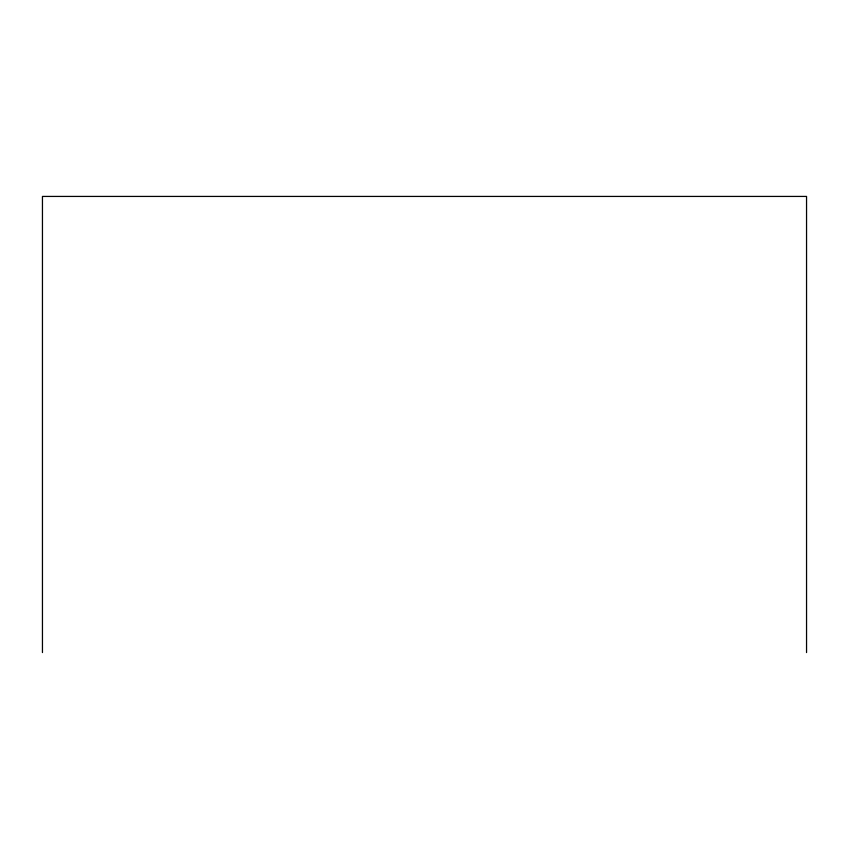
<?xml version="1.0" encoding="UTF-8"?>
<svg xmlns="http://www.w3.org/2000/svg" width="849" height="849" viewBox="0 0 849 849"><rect width="100%" height="100%" fill="white"/><g stroke="black" fill="none" stroke-linecap="round" stroke-linejoin="round"><path stroke-width="1.27" d="M806.55 652.573L806.55 196.427L42.45 196.427L42.45 652.573"/></g></svg>
